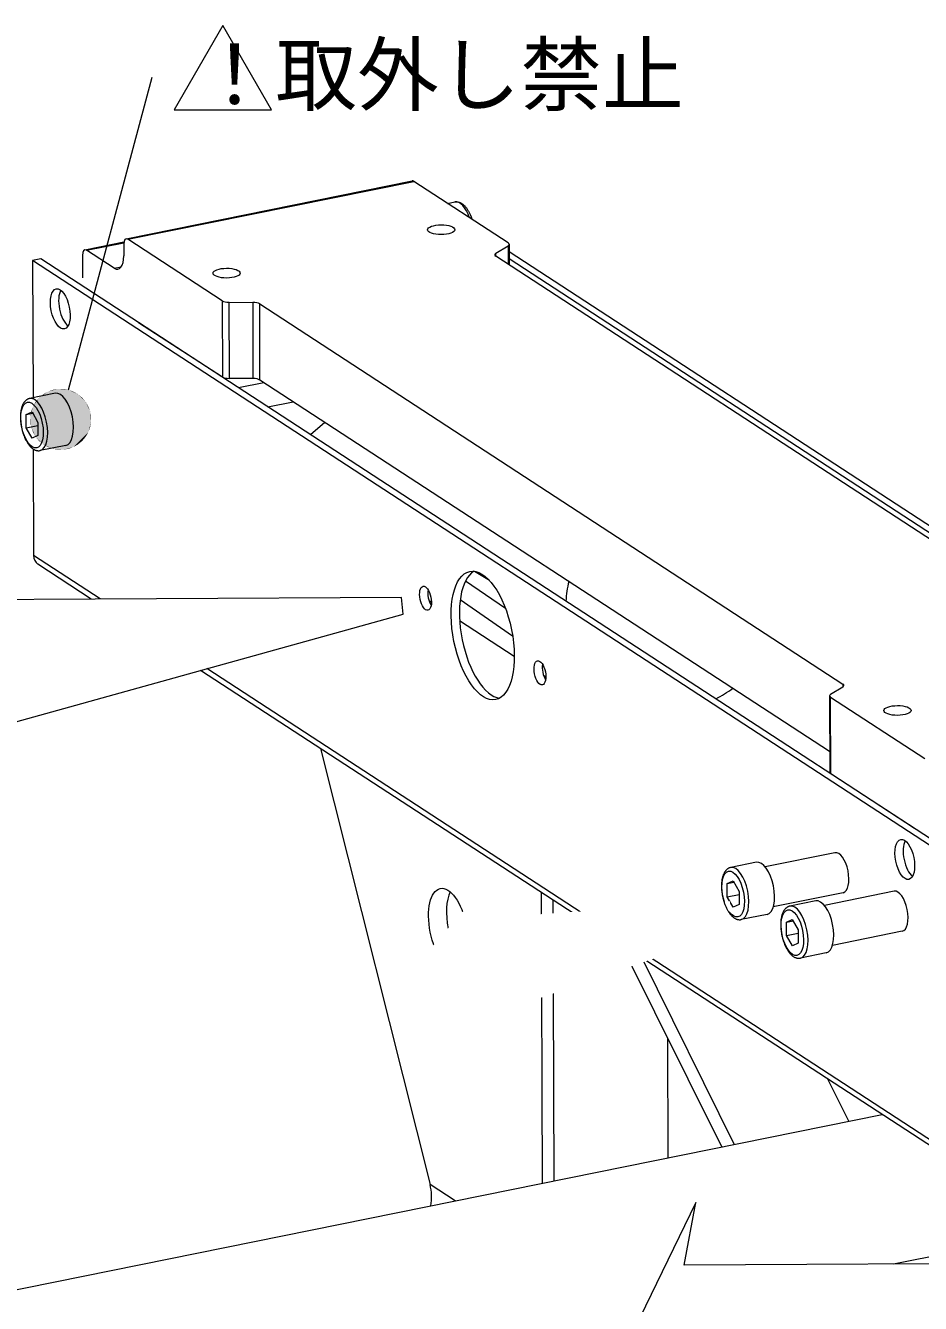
# Model space of a CAD drawing. Units: millimetres, scale not verified. Extents: x -8400 to 8400, y -5940 to 5940.
# Drawn here: x 4028 to 4576, y -2594 to -1812 of the extents above; entities that cross this region are included whole.
import ezdxf
from ezdxf.enums import TextEntityAlignment as Align

# ---------------------------------------------------------------- set-up
doc = ezdxf.new("R2010")
doc.units = ezdxf.units.MM
doc.header["$LTSCALE"] = 40
doc.layers.add('1-0_レイヤ0', color=7, linetype='Continuous', lineweight=13)
doc.styles.add('ＭＳ ゴシック', font='')
doc.styles.get('ＭＳ ゴシック').set_extended_font_data('MS Gothic')

# ---------------------------------------------------------------- blocks, each defined once
blk = doc.blocks.new('DWG等高線_21')
at = {"layer": '1-0_レイヤ0'}
for points in [[(76678.4, -17505.1), (76679.4, -17504.9), (76680.3, -17504.8), (76681.3, -17504.7), (76682.2, -17504.7), (76683.2, -17504.7), (76684.2, -17504.8), (76685.1, -17504.9), (76686.1, -17505), (76687, -17505.2), (76687.9, -17505.4), (76689, -17505.7), (76690, -17506.1), (76691.1, -17506.5), (76692.1, -17507), (76693.1, -17507.5), (76694.1, -17508), (76695.1, -17508.6), (76696, -17509.3), (76697, -17509.9), (76697.9, -17510.6), (76699.1, -17511.6), (76700.2, -17512.6), (76701.4, -17513.7), (76702.5, -17514.8), (76703.6, -17516), (76704.6, -17517.2), (76705.7, -17518.5), (76706.7, -17519.8), (76707.7, -17521.2), (76708.7, -17522.6), (76709.7, -17524.1), (76710.6, -17525.6), (76711.6, -17527.2), (76712.5, -17528.9), (76713.4, -17530.5), (76714.3, -17532.3), (76715.1, -17534), (76716, -17535.8), (76716.8, -17537.6)], [(76716.8, -17537.6), (76717.5, -17539.5), (76717.8, -17540.3), (76718.1, -17541), (76718.4, -17541.8), (76718.7, -17542.6), (76719, -17543.4), (76719.3, -17544.2), (76719.6, -17545), (76719.9, -17545.8), (76720.2, -17546.6), (76720.4, -17547.5)]]:
    blk.add_lwpolyline(points, dxfattribs=at)
blk = doc.blocks.new('DWG等高線_38')
at = {"layer": '1-0_レイヤ0'}
for points in [[(75637.4, -17986.2), (75636.5, -17986.4), (75635.6, -17986.6), (75634.6, -17987), (75633.8, -17987.3), (75632.9, -17987.7), (75632, -17988.1), (75631.2, -17988.6), (75630.4, -17989.1), (75629.6, -17989.6), (75628.8, -17990.2), (75628, -17990.9), (75627.1, -17991.7), (75626.3, -17992.4), (75625.6, -17993.3), (75624.8, -17994.1), (75624.1, -17995), (75623.5, -17995.9), (75622.8, -17996.9), (75622.2, -17997.9), (75621.7, -17998.9), (75620.9, -18000.2), (75620.3, -18001.6), (75619.6, -18003), (75619, -18004.5), (75618.5, -18006), (75618, -18007.5), (75617.5, -18009.1), (75617.1, -18010.7), (75616.7, -18012.4), (75616.4, -18014.1), (75616, -18015.8), (75615.7, -18017.6), (75615.5, -18019.5), (75615.3, -18021.3), (75615.1, -18023.2), (75615, -18025.2), (75614.9, -18027.1), (75614.8, -18029.1), (75614.8, -18031.1)], [(75614.8, -18031.1), (75614.8, -18033.1), (75614.8, -18035), (75614.9, -18037), (75615, -18039), (75615.2, -18041), (75615.3, -18043), (75615.5, -18045.1), (75615.8, -18047.1), (75616.1, -18049.1), (75616.4, -18051.1), (75616.7, -18053.2), (75617.1, -18055.2), (75617.5, -18057.2), (75617.9, -18059.1), (75618.4, -18061.1), (75618.8, -18063.1), (75619.4, -18065.1), (75619.9, -18067), (75620.5, -18068.9), (75621.1, -18070.8), (75621.7, -18072.7), (75622.4, -18074.6), (75623, -18076.5), (75623.7, -18078.3), (75624.5, -18080.1), (75625.2, -18081.9), (75626, -18083.6), (75626.8, -18085.3), (75627.6, -18087), (75628.5, -18088.6), (75629.4, -18090.2), (75630.3, -18091.8), (75631.2, -18093.4), (75632.2, -18094.9), (75633.2, -18096.4), (75634.2, -18097.8), (75635.2, -18099.2), (75636.2, -18100.5), (75637.3, -18101.8)], [(75637.3, -18101.8), (75638.4, -18103.1), (75639.5, -18104.2), (75640.7, -18105.4), (75641.9, -18106.5), (75643.1, -18107.5), (75644.3, -18108.5), (75645.6, -18109.4), (75646.9, -18110.2), (75648.2, -18111), (75649.5, -18111.7), (75650.9, -18112.3), (75652.3, -18112.8), (75653.4, -18113.1), (75654.5, -18113.4), (75655.5, -18113.6), (75656.6, -18113.8), (75657.7, -18113.9), (75658.8, -18114), (75659.9, -18114), (75661, -18113.9), (75662.1, -18113.8), (75663.2, -18113.6)]]:
    blk.add_lwpolyline(points, dxfattribs=at)
blk = doc.blocks.new('DWG等高線_41')
at = {"layer": '1-0_レイヤ0'}
for points in [[(77353.9, -19134.3), (77353, -19134.5), (77352.1, -19134.7), (77351.2, -19135), (77350.3, -19135.4), (77349.4, -19135.8), (77348.5, -19136.2), (77347.7, -19136.7), (77346.9, -19137.2), (77346.1, -19137.7), (77345.3, -19138.3), (77344.5, -19139), (77343.7, -19139.8), (77342.9, -19140.5), (77342.1, -19141.4), (77341.4, -19142.2), (77340.7, -19143.1), (77340, -19144), (77339.4, -19145), (77338.7, -19146), (77338.2, -19147), (77337.5, -19148.3), (77336.8, -19149.7), (77336.2, -19151.1), (77335.6, -19152.6), (77335, -19154.1), (77334.5, -19155.6), (77334, -19157.2), (77333.6, -19158.8), (77333.2, -19160.5), (77332.9, -19162.2), (77332.5, -19163.9), (77332.3, -19165.7), (77332, -19167.6), (77331.8, -19169.4), (77331.6, -19171.3), (77331.5, -19173.3), (77331.4, -19175.2), (77331.3, -19177.2), (77331.3, -19179.2)], [(77331.3, -19179.2), (77331.3, -19181.2), (77331.3, -19183.1), (77331.4, -19185.1), (77331.5, -19187.1), (77331.7, -19189.1), (77331.8, -19191.1), (77332.1, -19193.1), (77332.3, -19195.2), (77332.6, -19197.2), (77332.9, -19199.2), (77333.2, -19201.3), (77333.6, -19203.3), (77334, -19205.2), (77334.4, -19207.2), (77334.9, -19209.2), (77335.4, -19211.2), (77335.9, -19213.1), (77336.4, -19215.1), (77337, -19217), (77337.6, -19218.9), (77338.2, -19220.8), (77338.9, -19222.7), (77339.6, -19224.5), (77340.3, -19226.4), (77341, -19228.2), (77341.7, -19230), (77342.5, -19231.7), (77343.3, -19233.4), (77344.2, -19235.1), (77345, -19236.7), (77345.9, -19238.3), (77346.8, -19239.9), (77347.7, -19241.5), (77348.7, -19243), (77349.7, -19244.5), (77350.7, -19245.9), (77351.7, -19247.3), (77352.8, -19248.6), (77353.8, -19249.9)], [(77353.8, -19249.9), (77354.9, -19251.1), (77356, -19252.3), (77357.2, -19253.5), (77358.4, -19254.6), (77359.6, -19255.6), (77360.8, -19256.6), (77362.1, -19257.5), (77363.4, -19258.3), (77364.7, -19259.1), (77366.1, -19259.8), (77367.4, -19260.4), (77368.9, -19260.9), (77369.9, -19261.2), (77371, -19261.5), (77372, -19261.7), (77373.1, -19261.9), (77374.2, -19262), (77375.3, -19262.1), (77376.4, -19262.1), (77377.5, -19262), (77378.6, -19261.9), (77379.7, -19261.7)]]:
    blk.add_lwpolyline(points, dxfattribs=at)
blk = doc.blocks.new('DWG等高線_42')
at = {"layer": '1-0_レイヤ0'}
for points in [[(77498.9, -19228.7), (77497.9, -19228.9), (77497, -19229.2), (77496.1, -19229.5), (77495.2, -19229.9), (77494.3, -19230.2), (77493.5, -19230.7), (77492.6, -19231.1), (77491.8, -19231.6), (77491, -19232.2), (77490.3, -19232.8), (77489.4, -19233.5), (77488.6, -19234.2), (77487.8, -19235), (77487, -19235.8), (77486.3, -19236.7), (77485.6, -19237.6), (77484.9, -19238.5), (77484.3, -19239.4), (77483.7, -19240.4), (77483.1, -19241.4), (77482.4, -19242.8), (77481.7, -19244.1), (77481.1, -19245.6), (77480.5, -19247), (77479.9, -19248.5), (77479.4, -19250.1), (77479, -19251.7), (77478.6, -19253.3), (77478.2, -19254.9), (77477.8, -19256.6), (77477.5, -19258.4), (77477.2, -19260.2), (77476.9, -19262), (77476.7, -19263.9), (77476.5, -19265.8), (77476.4, -19267.7), (77476.3, -19269.7), (77476.2, -19271.6), (77476.2, -19273.6)], [(77476.2, -19273.6), (77476.2, -19275.6), (77476.3, -19277.6), (77476.3, -19279.6), (77476.5, -19281.6), (77476.6, -19283.6), (77476.8, -19285.6), (77477, -19287.6), (77477.2, -19289.6), (77477.5, -19291.7), (77477.8, -19293.7), (77478.2, -19295.7), (77478.5, -19297.7), (77478.9, -19299.7), (77479.3, -19301.7), (77479.8, -19303.7), (77480.3, -19305.7), (77480.8, -19307.6), (77481.3, -19309.6), (77481.9, -19311.5), (77482.5, -19313.4), (77483.1, -19315.3), (77483.8, -19317.2), (77484.5, -19319), (77485.2, -19320.8), (77485.9, -19322.6), (77486.7, -19324.4), (77487.5, -19326.2), (77488.3, -19327.9), (77489.1, -19329.5), (77489.9, -19331.2), (77490.8, -19332.8), (77491.7, -19334.4), (77492.7, -19336), (77493.6, -19337.5), (77494.6, -19338.9), (77495.6, -19340.4), (77496.6, -19341.8), (77497.7, -19343.1), (77498.8, -19344.4)], [(77498.8, -19344.4), (77499.8, -19345.6), (77501, -19346.8), (77502.1, -19347.9), (77503.3, -19349), (77504.5, -19350.1), (77505.8, -19351), (77507, -19351.9), (77508.3, -19352.8), (77509.6, -19353.5), (77511, -19354.2), (77512.4, -19354.8), (77513.8, -19355.4), (77514.8, -19355.7), (77515.9, -19356), (77517, -19356.2), (77518.1, -19356.4), (77519.2, -19356.5), (77520.2, -19356.5), (77521.3, -19356.5), (77522.4, -19356.5), (77523.5, -19356.3), (77524.6, -19356.1)]]:
    blk.add_lwpolyline(points, dxfattribs=at)

msp = doc.modelspace()

# ---------------------------------------------------------------- linework, layer by layer
at = {"layer": '1-0_レイヤ0', "color": 3}
msp.add_line((4054.22, -2034.9), (4105.47, -1843.62), dxfattribs=at)
at = {"layer": '1-0_レイヤ0'}
for p, q in [((4089.45, -1942.46), (4264.56, -1907.05)), ((4090.42, -1942.7), (4265.54, -1907.29)), ((4323.32, -1944.95), (4265.54, -1907.29)), ((4286.26, -1920.8), (4290.66, -1919.91)), ((4064.16, -1949.24), (4088.14, -1944.4)), ((4065.14, -1949.48), (4088.07, -1944.84)), ((4088.02, -1945.79), (4088.05, -1952.78)), ((4148.21, -1980.37), (4090.42, -1942.7)), ((4323.94, -1945.82), (4323.99, -1958.47)), ((4037.23, -1954.64), (4032.19, -1955.65)), ((4062.74, -1952.57), (4062.79, -1966.37)), ((4082.05, -1960.5), (4065.14, -1949.48)), ((4672.68, -2185.75), (4315.67, -1953.05)), ((4315.77, -1953.12), (4315.77, -1951.25)), ((4323.96, -1950.29), (4686.69, -2186.72)), ((4323.97, -1954.6), (4680.05, -2186.69)), ((4032.19, -1955.65), (4032.48, -2040.39)), ((4082.05, -1960.5), (4086.5, -1959.6)), ((4148.21, -1980.37), (4148.36, -2026.99)), ((4152.49, -1981.29), (4166.92, -1981.35)), ((4152.64, -2027.91), (4152.49, -1981.29)), ((4166.92, -1981.35), (4167.08, -2027.97)), ((4171.36, -2028.89), (4171.2, -1982.27)), ((4097.13, -1993.6), (4148.36, -2026.99)), ((4103.03, -1997.53), (4103.13, -1997.51)), ((4112.98, -2004.01), (4113.08, -2003.99)), ((4115.89, -2005.91), (4115.99, -2005.89)), ((4116.51, -2006.31), (4116.61, -2006.29)), ((4117.02, -2006.64), (4117.12, -2006.62)), ((4139.97, -2021.6), (4140.07, -2021.58)), ((4147.16, -2026.29), (4147.26, -2026.27)), ((4167.08, -2027.97), (4152.64, -2027.91)), ((4158.26, -2033.52), (4173.68, -2030.4)), ((4520.06, -2256.17), (4171.36, -2028.89)), ((4046.17, -2037), (4030.41, -2040.19)), ((4028.24, -2050.07), (4031.85, -2048.39)), ((4031.85, -2048.39), (4035.49, -2054.79)), ((4176.24, -2045.25), (4191.67, -2042.13)), ((4028.24, -2050.07), (4032.33, -2049.24)), ((4028.27, -2058.15), (4028.24, -2050.07)), ((4035.49, -2054.79), (4035.51, -2062.87)), ((4202.22, -2062.18), (4211.04, -2054.76)), ((4035.51, -2062.87), (4031.91, -2064.55)), ((4032.58, -2071.08), (4032.8, -2136.32)), ((4052.61, -2068.86), (4036.85, -2072.04)), ((4073.55, -2162.88), (4032.8, -2136.32)), ((4068.12, -2162.91), (4035.43, -2141.61)), ((4311.85, -2151.63), (4302.61, -2145.97)), ((4297.28, -2151.67), (4321.59, -2168.55)), ((4274.88, -2163.83), (4276.32, -2164.76)), ((4326.05, -2185.61), (4293.94, -2163.32)), ((4293.58, -2176.01), (4327.05, -2197.83)), ((4691.31, -2569.11), (4135.07, -2206.55)), ((4696.74, -2569.08), (4138.91, -2205.48)), ((4344.93, -2209.48), (4346.37, -2210.42)), ((4528.12, -2216.78), (4520.66, -2221.26)), ((4519.94, -2222.2), (4520.1, -2268.82)), ((4578.35, -2260.73), (4520.56, -2223.07)), ((4520.72, -2269.69), (4520.56, -2223.07)), ((4208.51, -2254.41), (4275.47, -2521.24)), ((4520.72, -2269.69), (4571.96, -2303.09)), ((4523.32, -2318.14), (4480.62, -2326.77)), ((4475.3, -2324.02), (4459.54, -2327.21)), ((4457.37, -2337.09), (4460.98, -2335.42)), ((4457.37, -2337.09), (4461.46, -2336.26)), ((4457.4, -2345.17), (4457.37, -2337.09)), ((4460.98, -2335.42), (4464.62, -2341.81)), ((4343.44, -2342.36), (4344.03, -2520.49)), ((4464.62, -2341.81), (4464.64, -2349.9)), ((4528.28, -2342.64), (4485.57, -2351.28)), ((4559.55, -2341.75), (4516.85, -2350.39)), ((4350.68, -2347.08), (4351.26, -2519.03)), ((4464.64, -2349.9), (4461.03, -2351.57)), ((4511.53, -2347.64), (4495.77, -2350.83)), ((4481.74, -2355.88), (4465.98, -2359.07)), ((4493.6, -2360.71), (4497.21, -2359.03)), ((4493.6, -2360.71), (4497.69, -2359.88)), ((4493.63, -2368.79), (4493.6, -2360.71)), ((4497.21, -2359.03), (4500.85, -2365.43)), ((4500.85, -2365.43), (4500.88, -2373.51)), ((4564.51, -2366.26), (4521.8, -2374.89)), ((4454, -2498.25), (4392.54, -2374.37)), ((4500.88, -2373.51), (4497.27, -2375.19)), ((4405.04, -2382.52), (4461.69, -2496.7)), ((4517.97, -2379.49), (4502.21, -2382.68)), ((4421.3, -2504.87), (4421.06, -2431.85)), ((4531.73, -2482.53), (4518.95, -2456.76)), ((3906.18, -2609.03), (4552.16, -2478.4)), ((4290.83, -2531.25), (4275.47, -2521.24)), ((4559.14, -2569.82), (4660.85, -2549.25))]:
    msp.add_line(p, q, dxfattribs=at)
for points in [[(4148.74, -1811.95), (4118.96, -1863.53), (4178.52, -1863.53)], [(4257.95, -2161.89), (3807.89, -2164.32), (3815.06, -2126.1), (3746.51, -2267.14), (3826.22, -2333), (3814.08, -2295.77), (4259.03, -2172.09)], [(4881.14, -2568.08), (4431.08, -2570.51), (4438.26, -2532.3), (4369.7, -2673.33), (4449.41, -2739.2), (4437.27, -2701.97), (4882.22, -2578.28)]]:
    msp.add_lwpolyline(points, close=True, dxfattribs=at)
for points in [[(4315.77, -1951.25), (4323.22, -1946.76), (4323.26, -1958)], [(5141.7, -2854.8), (5141.1, -2674.14), (4037.23, -1954.64)], [(5141.1, -2674.14), (5136.06, -2675.15), (4032.19, -1955.65)], [(4171.2, -1982.27), (4528.22, -2214.97), (4528.22, -2216.71)], [(4031.91, -2064.55), (4028.27, -2058.15), (4035.49, -2056.69)], [(4461.03, -2351.57), (4457.4, -2345.17), (4464.62, -2343.71)], [(4497.27, -2375.19), (4493.63, -2368.79), (4500.86, -2367.33)]]:
    msp.add_lwpolyline(points, dxfattribs=at)
for start, end in [(166.30264, 177.29497), (296.51261, 307.50494)]:
    msp.add_arc((4422.07, -2167.13), 63.5, start, end, dxfattribs=at)
for centre, major_axis, ratio, start_param, end_param in [((4265.55, -1911.95), (-0.99, 4.9), 0.44949, 5.866877, 6.283185), ((4293.88, -1935.84), (-3.22, 15.93), 0.44949, 5.02487, 6.283185), ((4090.44, -1947.36), (-0.99, 4.9), 0.44949, 5.866877, 7.437673), ((4318.94, -1945.84), (5, 0.02), 0.361233, 5.738968, 6.786166), ((4065.15, -1954.15), (-0.99, 4.9), 0.44949, 5.866877, 7.437673), ((4082.01, -1948.85), (-2.48, 12.25), 0.44949, 2.725284, 4.29608), ((4320.05, -1952.17), (5, 0.02), 0.361233, 2.597376, 3.644573), ((4054.2, -1984.31), (2.48, -12.25), 0.44949, 3.61631, 5.808468), ((4152.59, -1979.48), (5, 0.02), 0.361233, 3.644573, 4.691771), ((4166.82, -1983.15), (5, 0.02), 0.361233, 0.50298, 1.550178), ((4097.17, -2005.25), (-2.48, 12.25), 0.44949, 5.866877, 5.987814), ((4130.96, -2013.11), (21.25, 0.07), 0.361233, 2.23422, 2.239638), ((4130.96, -2013.11), (21.25, 0.07), 0.361233, 5.049508, 5.054926), ((4152.74, -2026.1), (5, 0.02), 0.361233, 3.644573, 4.691771), ((4166.98, -2029.78), (5, 0.02), 0.361233, 0.50298, 1.550178), ((4033.63, -2056.11), (-3.22, 15.93), 0.44949, 3.141593, 6.283185), ((4049.39, -2052.93), (-3.22, 15.93), 0.44949, 3.141593, 6.283185), ((4039.8, -2134.9), (4.37, 6.7), 0.816988, 2.24776, 3.141593), ((4312.76, -2184.24), (-7.93, 39.21), 0.44949, 0.14333, 2.998263), ((4277.73, -2161.41), (-1.49, 7.35), 0.44949, 0.866104, 2.275488), ((4347.78, -2207.07), (-1.49, 7.35), 0.44949, 0.866104, 2.275488), ((4523.84, -2215.85), (5, 0.02), 0.361233, 5.738968, 6.786166), ((4524.94, -2222.18), (5, 0.02), 0.361233, 2.597376, 3.644573), ((4525.1, -2268.81), (5, 0.02), 0.361233, 3.141593, 3.644573), ((4571.99, -2314.74), (-2.48, 12.25), 0.44949, 5.745939, 5.866877), ((4571.11, -2321.23), (2.48, -12.25), 0.44949, 3.61631, 5.808468), ((4525.8, -2330.39), (-2.48, 12.25), 0.44949, 3.141593, 6.283185), ((4462.76, -2343.14), (-3.22, 15.93), 0.44949, 3.141593, 6.283185), ((4478.52, -2339.95), (-3.22, 15.93), 0.44949, 3.141593, 6.283185), ((4297.6, -2362.32), (4.96, -24.5), 0.44949, 3.661539, 5.763239), ((4562.03, -2354.01), (-2.48, 12.25), 0.44949, 3.141593, 6.283185), ((4498.99, -2366.75), (-3.22, 15.93), 0.44949, 3.141593, 6.283185), ((4514.75, -2363.57), (-3.22, 15.93), 0.44949, 3.141593, 6.283185), ((4255.77, -2525.22), (8.04, -24.57), 0.775487, 0.957707, 1.480054)]:
    msp.add_ellipse(centre, major_axis=major_axis, ratio=ratio, start_param=start_param, end_param=end_param, dxfattribs=at)
for centre, major_axis, ratio in [((4282.29, -1936.91), (8.31, 0.03), 0.361233), ((4150.96, -1963.47), (8.31, 0.03), 0.361233), ((4049.16, -1985.32), (-2.48, 12.25), 0.44949), ((4031.88, -2056.47), (-2.82, 13.97), 0.44949), ((4307.72, -2185.26), (7.93, -39.21), 0.44949), ((4272.7, -2162.43), (-1.49, 7.35), 0.44949), ((4342.75, -2208.08), (-1.49, 7.35), 0.44949), ((4561.59, -2231.11), (8.31, 0.03), 0.361233), ((4566.07, -2322.25), (-2.48, 12.25), 0.44949), ((4461.01, -2343.49), (-2.82, 13.97), 0.44949), ((4286.65, -2364.54), (-4.96, 24.5), 0.44949), ((4497.24, -2367.11), (-2.82, 13.97), 0.44949)]:
    msp.add_ellipse(centre, major_axis=major_axis, ratio=ratio, dxfattribs=at)
at = {"layer": '1-0_レイヤ0', "color": 3}
for points in [[(4036.19, -2039.73), (4032.47, -2045.04), (4030.79, -2051.3)], [(4036.19, -2039.73), (4030.79, -2051.3), (4034.1, -2063.63)], [(4036.19, -2039.73), (4034.1, -2042.22), (4032.47, -2045.04)], [(4036.19, -2039.73), (4034.1, -2063.63), (4066.31, -2060.82)], [(4047.76, -2034.33), (4041.5, -2036.01), (4036.19, -2039.73)], [(4060.1, -2037.64), (4047.76, -2034.33), (4036.19, -2039.73)], [(4041.5, -2036.01), (4038.68, -2037.64), (4036.19, -2039.73)], [(4066.31, -2060.82), (4060.1, -2037.64), (4036.19, -2039.73)], [(4047.76, -2034.33), (4044.56, -2034.9), (4041.5, -2036.01)], [(4054.22, -2034.9), (4051.02, -2034.33), (4047.76, -2034.33)], [(4060.1, -2037.64), (4054.22, -2034.9), (4047.76, -2034.33)], [(4060.1, -2037.64), (4057.28, -2036.01), (4054.22, -2034.9)], [(4064.68, -2042.22), (4062.59, -2039.73), (4060.1, -2037.64)], [(4067.42, -2048.1), (4064.68, -2042.22), (4060.1, -2037.64)], [(4066.31, -2060.82), (4067.42, -2048.1), (4060.1, -2037.64)], [(4032.47, -2045.04), (4031.36, -2048.1), (4030.79, -2051.3)], [(4067.42, -2048.1), (4066.31, -2045.04), (4064.68, -2042.22)], [(4066.31, -2060.82), (4067.98, -2054.55), (4067.42, -2048.1)], [(4067.98, -2054.55), (4067.98, -2051.3), (4067.42, -2048.1)], [(4030.79, -2051.3), (4030.79, -2054.55), (4031.36, -2057.76)], [(4030.79, -2051.3), (4031.36, -2057.76), (4034.1, -2063.63)], [(4066.31, -2060.82), (4067.42, -2057.76), (4067.98, -2054.55)], [(4031.36, -2057.76), (4032.47, -2060.82), (4034.1, -2063.63)], [(4034.1, -2063.63), (4044.56, -2070.96), (4066.31, -2060.82)], [(4034.1, -2063.63), (4036.19, -2066.13), (4038.68, -2068.22)], [(4034.1, -2063.63), (4038.68, -2068.22), (4044.56, -2070.96)], [(4044.56, -2070.96), (4057.28, -2069.85), (4066.31, -2060.82)], [(4057.28, -2069.85), (4062.59, -2066.13), (4066.31, -2060.82)], [(4062.59, -2066.13), (4064.68, -2063.63), (4066.31, -2060.82)], [(4038.68, -2068.22), (4041.5, -2069.85), (4044.56, -2070.96)], [(4044.56, -2070.96), (4051.02, -2071.52), (4057.28, -2069.85)], [(4044.56, -2070.96), (4047.76, -2071.52), (4051.02, -2071.52)], [(4051.02, -2071.52), (4054.22, -2070.96), (4057.28, -2069.85)], [(4057.28, -2069.85), (4060.1, -2068.22), (4062.59, -2066.13)]]:
    msp.add_solid(points, dxfattribs=at)

# ---------------------------------------------------------------- block references
at = {"layer": '1-0_レイヤ0', "xscale": 0.25, "yscale": 0.25}
for name in ['DWG等高線_21', 'DWG等高線_38', 'DWG等高線_42']:
    msp.add_blockref(name, (-14878.95, 2456.36), dxfattribs=at)

# ---------------------------------------------------------------- texts
at = {"layer": '1-0_レイヤ0', "style": 'ＭＳ ゴシック'}
msp.add_text('\u3000！取外し禁止', height=36.66, dxfattribs=at).set_placement((4080.8, -1871.29), align=Align.BOTTOM_LEFT)

# ---------------------------------------------------------------- next in the draw order: wipeouts: each hides what was drawn before it
for points in [[(4302.98, -2358.52), (4459.07, -2347.92), (4457.99, -2367.11), (4457.99, -2367.11)], [(4307.07, -2419.44), (4315.98, -2433.9), (4254.98, -2400.53), (4254.98, -2400.53)]]:
    msp.add_wipeout(points)

# ---------------------------------------------------------------- next in the draw order: wipeouts: each hides what was drawn before it
msp.add_wipeout([(4254.98, -2400.53), (4307.66, -2340.37), (4302.98, -2358.52), (4302.98, -2358.52)])

# ---------------------------------------------------------------- next in the draw order: wipeouts: each hides what was drawn before it
msp.add_wipeout([(4302.98, -2358.52), (4457.99, -2367.11), (4307.07, -2419.44), (4307.07, -2419.44)])

# ---------------------------------------------------------------- next in the draw order: block references
at = {"layer": '1-0_レイヤ0', "xscale": 0.25, "yscale": 0.25}
msp.add_blockref('DWG等高線_41', (-14878.95, 2456.36), dxfattribs=at)

# ---------------------------------------------------------------- next in the draw order: wipeouts: each hides what was drawn before it
msp.add_wipeout([(4307.07, -2419.44), (4254.98, -2400.53), (4302.98, -2358.52), (4302.98, -2358.52)])

doc.saveas('drawing.dxf')
